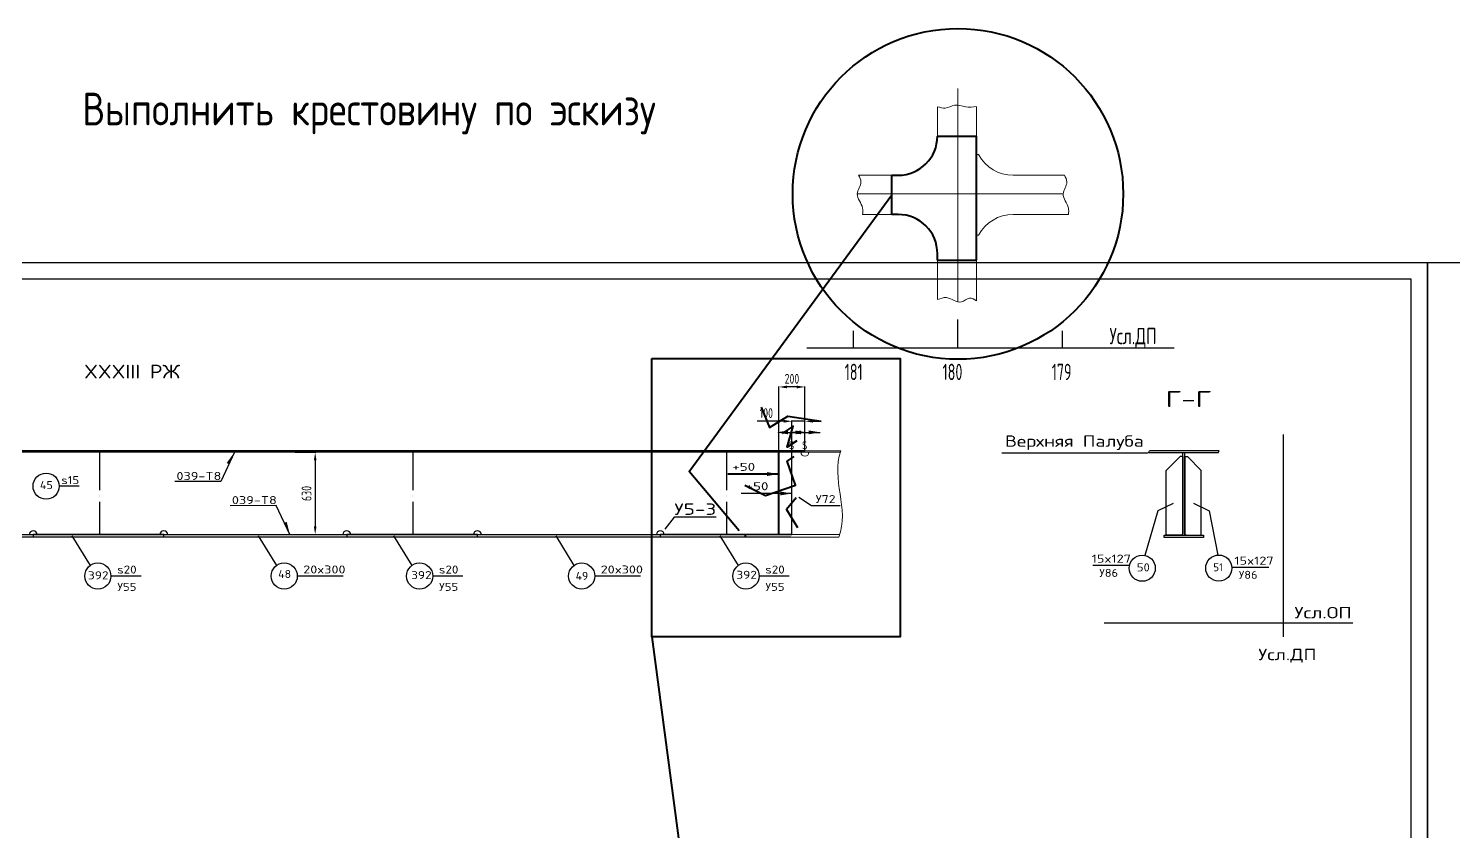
# Model space of a CAD drawing. Header units: millimetres. Extents: x -438477 to 631584, y 118817 to 676146.
# Drawn here: x 270220 to 281127, y 344510 to 350651 of the extents above; entities that cross this region are included whole.
import ezdxf
from ezdxf.enums import TextEntityAlignment as Align

# ---------------------------------------------------------------- set-up
doc = ezdxf.new("R2010")
doc.units = ezdxf.units.MM
doc.linetypes.add('AVEVADASHEDDOUBLEDOTTEDWIDE', pattern=[38, 29, -4, 0, -1, 0, -4])
doc.linetypes.add('AVEVASOLID', pattern=[7.5, 7.5])
doc.layers.get('Defpoints').update_dxf_attribs({"linetype": 'CONTINUOUS'})
for name, color, linetype in [('-1102', 7, 'CONTINUOUS'), ('20_0', 255, 'CONTINUOUS'), ('20_1', 1, 'CONTINUOUS'), ('20_FORMAT', 140, 'CONTINUOUS'), ('20_POZ', 4, 'CONTINUOUS'), ('20_TEXT', 1, 'CONTINUOUS'), ('7001', 7, 'CONTINUOUS')]:
    doc.layers.add(name, color=color, linetype=linetype)
doc.styles.add('SIMPLEX', font='simplex.shx', dxfattribs={"width": 0.7})
doc.linetypes.add('Шов_Монтажный', pattern='A,0.75,-0.0001,["/",Standard,S=1,R=0,X=0,Y=-0.5],0.75', length=1.5001)
doc.dimstyles.new('Lineyny', dxfattribs={"dimscale": 30, "dimtxt": 3, "dimasz": 2.5, "dimexe": 0.18, "dimexo": 0.625, "dimgap": 1, "dimtad": 1, "dimdec": 0, "dimlfac": -1, "dimzin": 0, "dimtxsty": 'SIMPLEX', "dimcen": 0, "dimdle": 0.38, "dimclrd": 2, "dimclre": 2, "dimclrt": 2, "dimadec": 0, "dimazin": 0, "dimtfac": 1, "dimtdec": 0, "dimtmove": 0, "dimatfit": 0, "dimfxl": 1, "dimtolj": 1, "dimtzin": 0, "dimlwd": -1, "dimarcsym": 0})

# ---------------------------------------------------------------- blocks, each defined once
blk = doc.blocks.new('*D88')
at = {"layer": '20_1', "color": 2, "ltscale": 25, "transparency": 16777216}
for p, q in [((276000, 347647), (275797, 347647)), ((276163, 347647), (276063, 347647)), ((276225, 347647), (276288, 347647))]:
    blk.add_line(p, q, dxfattribs=at)
at = {"layer": '20_1', "color": 2, "lineweight": -2, "ltscale": 25, "transparency": 16777216}
for p, q in [((276063, 347426), (276063, 347652)), ((276163, 347426), (276163, 347652))]:
    blk.add_line(p, q, dxfattribs=at)
at = {"layer": '20_1', "color": 2, "ltscale": 25, "transparency": 16777216}
for points in [[(276000, 347637), (276000, 347658), (276063, 347647)], [(276225, 347658), (276225, 347637), (276163, 347647)]]:
    blk.add_solid(points, dxfattribs=at)
at = {"layer": 'Defpoints', "color": 0, "ltscale": 25, "transparency": 16777216}
for p in [(276063, 347647), (276063, 347410), (276163, 347410)]:
    blk.add_point(p, dxfattribs=at)
at = {"layer": '20_1', "color": 2, "lineweight": 0, "ltscale": 25, "transparency": 16777216, "insert": (275867, 347710), "char_height": 75, "attachment_point": 5, "style": 'SIMPLEX'}
blk.add_mtext('\\A1;100', dxfattribs=at)
blk = doc.blocks.new('*D92')
at = {"layer": '20_1', "color": 2, "lineweight": -2, "ltscale": 25, "transparency": 16777216}
for p, q in [((272261, 347410), (272418, 347410)), ((272261, 346780), (272418, 346780))]:
    blk.add_line(p, q, dxfattribs=at)
at = {"layer": '20_1', "color": 2, "ltscale": 25, "transparency": 16777216}
blk.add_line((272414, 347348), (272414, 346843), dxfattribs=at)
for points in [[(272424, 347348), (272404, 347348), (272414, 347410)], [(272404, 346843), (272424, 346843), (272414, 346780)]]:
    blk.add_solid(points, dxfattribs=at)
at = {"layer": 'Defpoints', "color": 0, "ltscale": 25, "transparency": 16777216}
for p in [(272245, 347410), (272245, 346780), (272414, 346780)]:
    blk.add_point(p, dxfattribs=at)
at = {"layer": '20_1', "color": 2, "ltscale": 25, "transparency": 16777216, "insert": (272348, 347095), "char_height": 75, "attachment_point": 5, "rotation": 90, "style": 'SIMPLEX'}
blk.add_mtext('\\A1;630', dxfattribs=at)
blk = doc.blocks.new('*D219')
at = {"layer": '20_1', "color": 2, "lineweight": -2, "ltscale": 25, "transparency": 16777216}
for p, q in [((275963, 347426), (275963, 347914)), ((276163, 347441), (276163, 347914))]:
    blk.add_line(p, q, dxfattribs=at)
at = {"layer": '20_1', "color": 2, "ltscale": 25, "transparency": 16777216}
blk.add_line((276100, 347910), (276025, 347910), dxfattribs=at)
at = {"layer": '20_1', "color": 2, "lineweight": 40, "ltscale": 25, "transparency": 16777216}
for points in [[(276025, 347920), (276025, 347899), (275963, 347910)], [(276100, 347920), (276100, 347899), (276163, 347910)]]:
    blk.add_solid(points, dxfattribs=at)
at = {"layer": 'Defpoints', "color": 0, "lineweight": 40, "ltscale": 25, "transparency": 16777216}
for p in [(275963, 347910), (275963, 347410), (276163, 347426)]:
    blk.add_point(p, dxfattribs=at)
at = {"layer": '20_1', "color": 2, "lineweight": 40, "ltscale": 25, "transparency": 16777216, "insert": (276063, 347972), "char_height": 75, "attachment_point": 5, "style": 'SIMPLEX'}
blk.add_mtext('\\A1;200', dxfattribs=at)

msp = doc.modelspace()

# ---------------------------------------------------------------- hatches: boundary and pattern name
at = {"layer": '20_1'}
for points in [[(271753.407, 347319.226), (271736.153, 347327.738), (271795.639, 347409.831)], [(272178.181, 346870.614), (272195.796, 346878.351), (272220.396, 346780.002)]]:
    msp.add_hatch(color=6, dxfattribs=at).paths.add_polyline_path(points)

# ---------------------------------------------------------------- linework, layer by layer
at = {"layer": '-1102', "color": 92, "linetype": 'AVEVASOLID', "lineweight": 0}
for points in [[(277176.885, 348879.127), (277176.885, 348578.246)], [(277476.885, 348879.127), (277476.885, 348568.041)]]:
    msp.add_lwpolyline(points, dxfattribs=at)
msp.add_spline([(277176.885, 348578.246), (277247.066, 348592.771), (277359.951, 348560.83), (277421.889, 348588.78), (277476.885, 348568.041)], degree=3, dxfattribs=at)
at = {"layer": '20_0', "linetype": 'AVEVASOLID', "lineweight": 20}
for p, q in [((277333.886, 350193.211), (277333.886, 349386.622)), ((276563.146, 349386.622), (277733.886, 349386.622))]:
    msp.add_line(p, q, dxfattribs=at)
msp.add_lwpolyline([(277333.886, 349386.622), (277333.886, 348561.018)], dxfattribs=at)
at = {"layer": '20_1', "color": 30, "lineweight": 40, "ltscale": 25}
for p, q in [((276826.873, 349229.127), (276826.873, 349529.127)), ((276826.885, 349229.127), (276826.885, 349529.127)), ((276826.885, 349529.127), (276876.885, 349529.127)), ((276876.885, 349229.127), (276826.885, 349229.127)), ((277176.885, 348879.127), (277176.885, 348929.127)), ((275960.688, 347243.57), (275572.631, 347243.57))]:
    msp.add_line(p, q, dxfattribs=at)
at = {"layer": '20_1', "ltscale": 0.2}
for p, q in [((279824.05, 347547.341), (279824.05, 345998.884)), ((278453.1, 346106.217), (280357.123, 346106.217))]:
    msp.add_line(p, q, dxfattribs=at)
at = {"layer": '20_1', "color": 0, "linetype": 'AVEVASOLID'}
for p, q in [((276162.576, 347410.001), (264962.576, 347410.001)), ((276062.588, 347410.001), (264962.588, 347410.011)), ((279269.602, 347407.002), (278791.872, 347407.002)), ((279269.602, 347422.002), (278801.073, 347422.002)), ((279054.599, 346777.002), (279054.599, 347407.002)), ((279069.602, 346777.002), (279069.602, 347407.002)), ((279333.578, 347422.002), (279269.589, 347422.002)), ((279324.377, 347407.002), (279269.589, 347407.002))]:
    msp.add_line(p, q, dxfattribs=at)
at = {"layer": '20_1', "color": 7, "linetype": 'AVEVADASHEDDOUBLEDOTTEDWIDE', "lineweight": 25, "ltscale": 10}
for p, q in [((270762.576, 347410.001), (270762.576, 346780.002)), ((270762.576, 347410.001), (270762.576, 346780.002)), ((273162.576, 347410.001), (273162.576, 346780.002)), ((273162.576, 347410.001), (273162.576, 346780.002)), ((275562.576, 347410.001), (275562.576, 346780.002)), ((275562.576, 347410.001), (275562.576, 346780.002))]:
    msp.add_line(p, q, dxfattribs=at)
at = {"layer": '20_1', "color": 6}
for p, q in [((271795.592, 347410.001), (271691.984, 347187.053)), ((271691.984, 347187.053), (271338.731, 347185.439)), ((271691.984, 347187.053), (271691.984, 347187.053))]:
    msp.add_line(p, q, dxfattribs=at)
at = {"layer": '20_1', "color": 30, "linetype": 'Шов_Монтажный', "lineweight": 40, "ltscale": 25}
msp.add_line((275962.588, 346780.002), (275962.588, 347410.001), dxfattribs=at)
at = {"layer": '20_1', "color": 6, "linetype": 'Шов_Монтажный', "ltscale": 25}
msp.add_line((276062.588, 346780.002), (276062.588, 347410.001), dxfattribs=at)
at = {"layer": '20_1', "color": 252, "lineweight": 0, "ltscale": 25}
for p, q in [((276162.576, 347422.002), (276437.154, 347422.002)), ((276162.576, 347410.001), (276433.06, 347410.001)), ((276055.581, 346760.001), (276421.251, 346760.001)), ((276062.588, 346780.002), (276428.304, 346780.002))]:
    msp.add_line(p, q, dxfattribs=at)
at = {"layer": '20_1', "color": 0, "ltscale": 25}
for p, q in [((278791.872, 347407.002), (278801.073, 347422.002)), ((279324.377, 347407.002), (279333.578, 347422.002))]:
    msp.add_line(p, q, dxfattribs=at)
at = {"layer": '20_1', "linetype": 'AVEVASOLID'}
for p, q in [((279054.599, 347377.002), (279054.599, 346787.001)), ((279069.602, 347377.002), (279069.602, 346787.001)), ((278927.597, 346777.002), (278927.597, 347270.001)), ((279196.603, 346777.002), (279196.603, 347270.001))]:
    msp.add_line(p, q, dxfattribs=at)
at = {"layer": '20_1', "color": 2, "ltscale": 25}
msp.add_line((276062.588, 347095.001), (275674.531, 347095.001), dxfattribs=at)
at = {"layer": '20_1', "color": 1, "linetype": 'AVEVASOLID'}
for p, q in [((265062.563, 346780.002), (276062.588, 346780.002)), ((271255.581, 346780.002), (270255.581, 346780.002)), ((271255.581, 346760.001), (270255.581, 346760.001)), ((273655.581, 346780.002), (272655.581, 346780.002)), ((273655.581, 346760.001), (272655.581, 346760.001)), ((276055.581, 346780.002), (275055.581, 346780.002)), ((276055.581, 346760.001), (275055.581, 346760.001))]:
    msp.add_line(p, q, dxfattribs=at)
at = {"layer": '20_1', "color": 30, "lineweight": 40, "ltscale": 25}
for points in [[(277176.885, 349829.127), (277476.885, 349829.127)], [(277476.885, 348879.127), (277476.885, 349829.127)], [(275659.366, 346810.002), (275276.903, 347262.699), (276826.873, 349379.127)], [(277176.885, 348879.127), (277476.885, 348879.127)], [(275827.599, 347755.419), (275891.417, 347599.555), (276031.814, 347687.406), (276287.563, 347647.121)], [(276100.984, 347498.81), (276027.445, 347448.012), (276073.747, 347609.478), (275989.558, 347555.001)], [(275703.725, 347158.939), (275861.252, 347078.936), (276090.096, 347158.939), (276027.843, 347341.701), (276079.588, 347377.63)], [(276095.735, 347061.231), (276022.064, 346973.601), (276106.261, 346834.269)], [(275705.576, 346779.997), (275705.576, 346760.001)], [(274990.373, 345997.162), (275725.449, 340452.494)]]:
    msp.add_lwpolyline(points, dxfattribs=at)
msp.add_lwpolyline([(274990.373, 348127.17), (276891.423, 348127.17), (276891.423, 345997.162), (274990.373, 345997.162)], close=True, dxfattribs=at)
at = {"layer": '20_1'}
for points in [[(275979.368, 347562.293), (276179.368, 347562.293)], [(276062.588, 347410.001), (276062.588, 347562.293)], [(276079.356, 347562.293), (276279.356, 347562.293)]]:
    msp.add_lwpolyline(points, dxfattribs=at)
at = {"layer": '20_1', "color": 0, "linetype": 'AVEVASOLID'}
for points in [[(276162.576, 347422.002), (268512.6, 347422.002), (268512.6, 347425.001), (264962.576, 347425.001)], [(278912.106, 346777.002), (279212.106, 346777.002), (279212.106, 346757.002), (278912.106, 346757.002), (278912.106, 346777.002)]]:
    msp.add_lwpolyline(points, dxfattribs=at)
at = {"layer": '20_1', "ltscale": 10}
msp.add_lwpolyline([(277670.664, 347405.069), (278786.687, 347407.003)], dxfattribs=at)
at = {"layer": '20_1', "linetype": 'AVEVASOLID'}
for points in [[(279054.599, 347377.002), (279034.604, 347377.002), (278927.597, 347270.001)], [(279069.602, 347377.002), (279089.597, 347377.002), (279196.603, 347270.001)], [(270255.569, 346780.002), (270255.569, 346760.001), (268855.569, 346760.001), (268855.569, 346780.002), (270255.569, 346780.002)], [(279054.599, 346787.001), (279044.602, 346777.002), (278927.597, 346777.002)], [(279069.602, 346787.001), (279079.599, 346777.002), (279196.603, 346777.002)]]:
    msp.add_lwpolyline(points, dxfattribs=at)
at = {"layer": '20_1', "color": 6}
msp.add_lwpolyline([(272220.556, 346779.929), (272116.48, 347002.658), (272116.48, 347002.658), (271763.227, 347001.043)], dxfattribs=at)
at = {"layer": '20_1', "color": 4, "ltscale": 0.5}
for points in [[(276433.362, 346999.633), (276211.89, 346999.633), (276115.062, 347064.054)], [(275481.941, 346914.932), (275162.303, 346914.932), (275090.542, 346822.252)]]:
    msp.add_lwpolyline(points, dxfattribs=at)
at = {"layer": '20_1', "color": 1, "linetype": 'AVEVASOLID'}
for points in [[(272655.569, 346780.002), (272655.569, 346760.001), (271255.569, 346760.001), (271255.569, 346780.002), (272655.569, 346780.002)], [(275055.569, 346780.002), (275055.569, 346760.001), (273655.569, 346760.001), (273655.569, 346780.002), (275055.569, 346780.002)]]:
    msp.add_lwpolyline(points, dxfattribs=at)
at = {"layer": '20_1', "color": 30, "lineweight": 40, "ltscale": 25}
msp.add_circle((277333.886, 349386.622), 1264.876, dxfattribs=at)
for centre, start, end in [((276876.885, 349829.127), 270.0000024, 359.9999976), ((276876.885, 348929.127), 0.0000024, 89.9999976)]:
    msp.add_arc(centre, 300, start, end, dxfattribs=at)
at = {"layer": '20_1', "color": 252, "linetype": 'AVEVASOLID', "lineweight": 0}
msp.add_arc((276162.576, 347410.001), 29.999, 180, 0, dxfattribs=at)
at = {"layer": '20_1', "color": 1, "linetype": 'AVEVASOLID'}
for centre in [(270255.569, 346779.997), (271255.569, 346779.997), (272655.569, 346779.997), (273655.569, 346780.002), (275055.569, 346779.997)]:
    msp.add_arc(centre, 30.005, 0.0093281, 179.9906769, dxfattribs=at)
at = {"layer": '20_1', "color": 252, "lineweight": 0, "ltscale": 25}
msp.add_open_spline([(276437.154, 347422.002), (276357.982, 347201.965), (276508.072, 346981.142), (276421.251, 346760.001)], degree=3, dxfattribs=at)
at = {"layer": '20_1'}
for points in [[(276033.308, 347576.876), (276033.308, 347547.71), (275945.808, 347562.293)], [(276133.296, 347576.876), (276133.296, 347547.71), (276045.796, 347562.293)], [(276091.868, 347576.876), (276091.868, 347547.71), (276179.368, 347562.293)], [(276191.856, 347576.876), (276191.856, 347547.71), (276279.356, 347562.293)]]:
    msp.add_solid(points, dxfattribs=at)
at = {"layer": '20_1', "color": 30, "lineweight": 40, "ltscale": 25}
msp.add_solid([(275873.188, 347258.153), (275873.188, 347228.986), (275960.688, 347243.57)], dxfattribs=at)
at = {"layer": '20_1', "color": 2, "ltscale": 0.3}
msp.add_solid([(275975.088, 347109.584), (275975.088, 347080.418), (276062.588, 347095.001)], dxfattribs=at)
at = {"layer": '20_FORMAT', "color": 4}
for points in [[(259902.063, 334008.858), (280927.063, 334008.858), (280927.063, 348858.858), (259902.063, 348858.858)], [(280927.063, 334008.858), (301952.063, 334008.858), (301952.063, 348858.858), (280927.063, 348858.858)]]:
    msp.add_lwpolyline(points, close=True, dxfattribs=at)
at = {"layer": '20_FORMAT', "color": 7}
msp.add_lwpolyline([(260402.063, 334133.858), (280802.063, 334133.858), (280802.063, 348733.858), (260402.063, 348733.858)], close=True, dxfattribs=at)
at = {"layer": '20_POZ'}
for p, q in [((270608.407, 347150.895), (270454.346, 347150.895)), ((271081.744, 346463.403), (270850.485, 346463.403)), ((272615.652, 346463.403), (272276.992, 346463.403)), ((272627.153, 346463.403), (272276.992, 346463.403)), ((273544.651, 346463.403), (273313.392, 346463.403)), ((274892.24, 346463.403), (274553.58, 346463.403)), ((274903.741, 346463.403), (274553.58, 346463.403)), ((276042.493, 346463.403), (275811.235, 346463.403))]:
    msp.add_line(p, q, dxfattribs=at)
for points in [[(278981.103, 347017.88), (278863.935, 346962.869), (278764.903, 346621.123)], [(279137.519, 347020.18), (279257.459, 346961.298), (279323.999, 346624.01)], [(270551.678, 346771.601), (270691.568, 346544.204)], [(271978.184, 346771.601), (272118.075, 346544.204)], [(273014.585, 346771.601), (273154.476, 346544.204)], [(274254.772, 346771.601), (274394.663, 346544.204)], [(275512.427, 346771.601), (275652.318, 346544.204)], [(278646.974, 346544.723), (278365.063, 346544.723)], [(279713.74, 346527.76), (279431.829, 346527.76)]]:
    msp.add_lwpolyline(points, dxfattribs=at)
for centre in [(270354.346, 347150.895), (270750.485, 346463.403), (272176.992, 346463.403), (273213.392, 346463.403), (274453.58, 346463.403), (275711.235, 346463.403), (278744.63, 346523.2), (279330.344, 346524.211)]:
    msp.add_circle(centre, 100, dxfattribs=at)
at = {"layer": '20_TEXT', "color": 253, "lineweight": 20, "ltscale": 0.1}
for p, q in [((277755.878, 349529.127), (278148.322, 349529.127)), ((277776.885, 349529.127), (277826.885, 349529.127)), ((278138.936, 349386.622), (277733.886, 349386.622)), ((278179.61, 349229.127), (277755.878, 349229.127))]:
    msp.add_line(p, q, dxfattribs=at)
at = {"layer": '20_TEXT', "ltscale": 3}
for p, q in [((277333.886, 348207.78), (277333.886, 348426.53)), ((276533.886, 348207.78), (276533.886, 348339.03)), ((278133.886, 348207.78), (278133.886, 348339.03)), ((276177.819, 348207.78), (278988.321, 348207.78))]:
    msp.add_line(p, q, dxfattribs=at)
at = {"layer": '20_TEXT', "color": 253, "lineweight": 20, "ltscale": 0.1}
for points in [[(277176.885, 349829.127), (277176.885, 350053.562)], [(277476.885, 349829.127), (277476.885, 350053.562)], [(277476.885, 349686.622), (277491.885, 349686.622)], [(277476.885, 349071.632), (277491.885, 349071.632)]]:
    msp.add_lwpolyline(points, dxfattribs=at)
for centre, start, end in [((277755.878, 349829.127), 208.3604098, 270), ((277755.878, 348929.127), 90, 151.6395902)]:
    msp.add_arc(centre, 300, start, end, dxfattribs=at)
msp.add_open_spline([(277176.885, 350053.562), (277197.073, 350046.935), (277241.949, 350032.204), (277310.242, 350079.323), (277391.978, 350045.498), (277448.452, 350050.527), (277476.885, 350055.061)], degree=3, knots=[0, 0, 0, 0, 61.008389395, 135.619754562, 219.89239285, 305.480945102, 305.480945102, 305.480945102, 305.480945102], dxfattribs=at)
msp.add_spline([(278148.322, 349529.127), (278167.095, 349478.354), (278138.936, 349386.622), (278179.61, 349278.28), (278179.61, 349229.127)], degree=3, dxfattribs=at)
at = {"layer": '7001', "color": 92, "linetype": 'AVEVASOLID', "lineweight": 0}
for p, q in [((276572.532, 349529.127), (276826.873, 349529.127)), ((276826.873, 349229.127), (276603.82, 349229.127))]:
    msp.add_line(p, q, dxfattribs=at)
at = {"layer": '7001', "color": 12, "linetype": 'AVEVASOLID', "lineweight": 0}
msp.add_line((277476.885, 349529.127), (277476.885, 349229.127), dxfattribs=at)
at = {"layer": '7001', "color": 92, "linetype": 'AVEVASOLID', "lineweight": 0}
msp.add_spline([(276572.532, 349529.127), (276591.305, 349478.354), (276563.146, 349386.622), (276603.82, 349278.28), (276603.82, 349229.127)], degree=3, dxfattribs=at)

# ---------------------------------------------------------------- texts
at = {"layer": '20_1', "color": 30, "lineweight": 40, "ltscale": 25, "style": 'SIMPLEX', "width": 0.8}
msp.add_text('Выполнить крестовину по эскизу', height=250, dxfattribs=at).set_placement((270630.964, 349910.217))
at = {"layer": '20_1', "style": 'SIMPLEX'}
for s, height, p, p2 in [('XXXIII РЖ', 105, (270645.215, 347974.69), (271380.215, 347974.69)), ('+50', 61.25, (275708.449, 347119.449), (275883.449, 347119.449))]:
    msp.add_text(s, height=height, dxfattribs=at).set_placement(p, p2, align=Align.ALIGNED)
at = {"layer": '20_1', "ltscale": 3, "style": 'SIMPLEX'}
for s, height, p, p2 in [('Верхняя Палуба', 87.5, (277693.839, 347451.841), (278756.339, 347451.841)), ('S', 61.25, (276040.516, 347432.92), (276081.349, 347432.92)), ('S', 61.25, (276140.504, 347432.92), (276181.337, 347432.92)), (' У72', 61.25, (276195.723, 347021.294), (276396.973, 347021.294)), (' У5-3', 87.5, (275088.004, 346931.198), (275483.837, 346931.198)), ('Усл.ОП', 87.5, (279909.345, 346139.744), (280346.845, 346139.744)), ('Усл.ДП', 87.5, (279632.837, 345819.602), (280078.67, 345819.602))]:
    msp.add_text(s, height=height, dxfattribs=at).set_placement(p, p2, align=Align.ALIGNED)
at = {"layer": '20_1', "color": 30, "lineweight": 40, "ltscale": 25, "style": 'SIMPLEX'}
msp.add_text('+50', height=61.25, dxfattribs=at).set_placement((275606.549, 347268.017), (275781.549, 347268.017), align=Align.ALIGNED)
at = {"layer": '20_1', "color": 6, "ltscale": 20, "style": 'SIMPLEX'}
for p, p2 in [((271351.708, 347197.948), (271695.875, 347197.948)), ((271776.203, 347013.553), (272120.37, 347013.553))]:
    msp.add_text('039-T8', height=61.25, dxfattribs=at).set_placement(p, p2, align=Align.ALIGNED)
at = {"layer": '20_POZ', "style": 'SIMPLEX'}
for s, p, p2 in [('45', (270306.624, 347128.438), (270405.791, 347128.438)), ('s15', (270470.901, 347166.635), (270607.985, 347166.635)), ('s20', (270898.457, 346482.338), (271047.207, 346482.338)), ('20x300', (272322.457, 346482.944), (272646.207, 346482.944)), ('s20', (273361.364, 346482.338), (273510.114, 346482.338)), ('20x300', (274599.045, 346482.944), (274922.795, 346482.944)), ('s20', (275859.206, 346482.338), (276007.956, 346482.338)), ('15x127', (278357.581, 346565.693), (278657.998, 346565.693)), ('50', (278703.221, 346499.23), (278802.388, 346499.23)), ('51', (279288.936, 346500.242), (279361.852, 346500.242)), ('15x127', (279449.598, 346550.455), (279750.014, 346550.455)), ('392', (270674.692, 346438.139), (270832.192, 346438.139)), ('48', (272130.674, 346448.665), (272229.84, 346448.665)), ('392', (273148.126, 346440.244), (273305.626, 346440.244)), ('49', (274407.262, 346433.928), (274503.512, 346433.928)), ('392', (275637.547, 346442.349), (275795.047, 346442.349)), ('У86', (278416.296, 346457.002), (278559.212, 346457.002)), ('У86', (279483.969, 346442.085), (279626.885, 346442.085)), ('У55', (270899.688, 346350.196), (271045.522, 346350.196)), ('У55', (273362.596, 346350.196), (273508.429, 346350.196)), ('У55', (275860.438, 346350.196), (276006.271, 346350.196))]:
    msp.add_text(s, height=61.25, dxfattribs=at).set_placement(p, p2, align=Align.ALIGNED)
at = {"layer": '20_TEXT', "ltscale": 3, "style": 'SIMPLEX', "width": 0.7}
msp.add_text('Усл.ДП', height=125, dxfattribs=at).set_placement((278494.289, 348236.669))
at = {"layer": '20_TEXT', "color": 7, "style": 'SIMPLEX'}
msp.add_text('Г-Г', height=122.5, dxfattribs=at).set_placement((278923.7, 347756.548), (279273.7, 347756.548), align=Align.ALIGNED)
at = {"layer": '20_TEXT', "ltscale": 3, "char_height": 125, "line_spacing_factor": 0.9, "style": 'SIMPLEX'}
for s, insert, attachment_point in [('{\\fSimplex|b0|i0|c204|p2;\\W0.6;181}', (276467.021, 348087.12), 1), ('{\\W0.60\\fSimplex|b0|i0;180}', (277216.169, 348087.12), 1), ('{\\fSimplex|b0|i0|c204|p2;\\W0.6;179}', (278203.158, 348087.12), 3)]:
    msp.add_mtext(s, dxfattribs=dict(at, insert=insert, attachment_point=attachment_point))

# ---------------------------------------------------------------- dimensions: what is measured, and where the dimension line sits
at = {"layer": '20_1', "color": 30, "lineweight": 40, "ltscale": 25}
dim = msp.add_linear_dim(base=(275962.588, 347909.886), p1=(276162.563, 347425.626), p2=(275962.588, 347410.001), dimstyle='Lineyny', override={"dimscale": 25}, dxfattribs=at)
dim.commit()
dim.dimension.update_dxf_attribs({"geometry": '*D219', "text_midpoint": (276062.576, 347972.386)})
at = {"layer": '20_1', "color": 252, "lineweight": 0, "ltscale": 25}
dim = msp.add_linear_dim(base=(276062.588, 347647.121), p1=(276162.563, 347410.001), p2=(276062.588, 347410.001), dimstyle='Lineyny', override={"dimscale": 25}, dxfattribs=at)
dim.commit()
dim.dimension.update_dxf_attribs({"geometry": '*D88', "text_midpoint": (275867.307, 347709.621)})
at = {"layer": '20_1', "ltscale": 25}
dim = msp.add_linear_dim(base=(272413.985, 346780.002), p1=(272244.918, 347410.004), p2=(272244.918, 346780.002), angle=90, dimstyle='Lineyny', override={"dimscale": 25}, dxfattribs=at)
dim.commit()
dim.dimension.update_dxf_attribs({"geometry": '*D92', "text_midpoint": (272347.761, 347095.003)})

doc.saveas('drawing.dxf')
